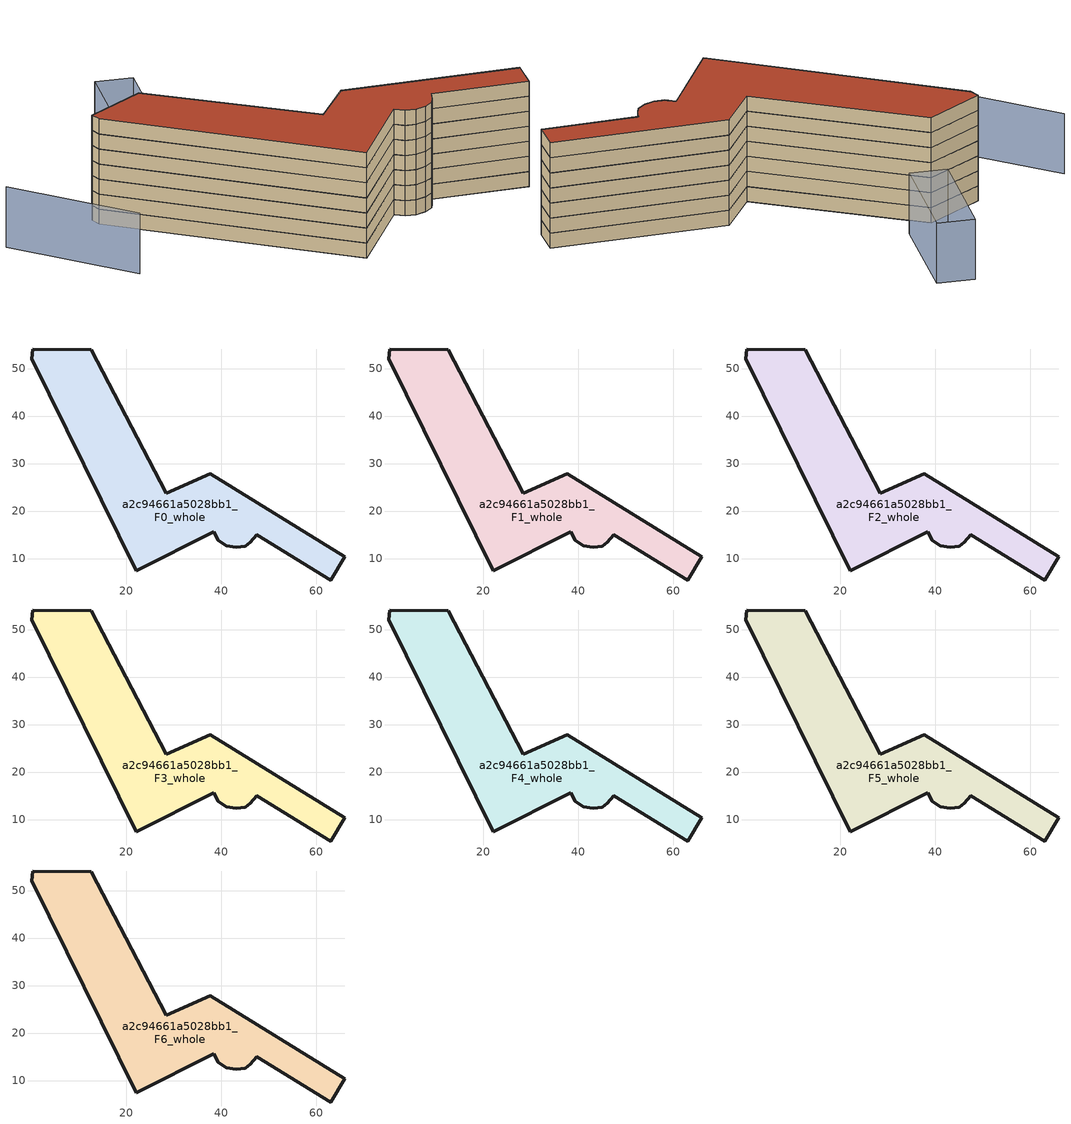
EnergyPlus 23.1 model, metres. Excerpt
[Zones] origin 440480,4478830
a2c94661a5028bb1_F0_whole
 floor ground (EU_floor_Construction): 63.03,5.49 66.03,10.42 37.67,27.86 28.4,23.72 12.65,54 0.35,54.12 0.04,52.1 22.05,7.48 38.36,15.68 39.4,13.87 41.08,12.72 43.14,12.34 45.02,12.63 46.09,13.49 47.43,14.97 z0
 wall outside (EU_wall_Construction): 0.35,54.12 12.65,54 28.4,23.72 37.67,27.86 66.03,10.42 63.03,5.49 47.43,14.97 46.09,13.49 45.02,12.63 43.14,12.34 41.08,12.72 39.4,13.87 38.36,15.68 22.05,7.48 0.04,52.1 0.35,54.12 z0:3
a2c94661a5028bb1_F1_whole
 floor to a2c94661a5028bb1_F0_whole (EU_floor_Construction): 63.03,5.49 66.03,10.42 37.67,27.86 28.4,23.72 12.65,54 0.35,54.12 0.04,52.1 22.05,7.48 38.36,15.68 39.4,13.87 41.07,12.72 43.14,12.34 45.01,12.63 46.08,13.49 47.43,14.97 z3
 wall outside (EU_wall_Construction): 0.35,54.12 12.65,54 28.4,23.72 37.67,27.86 66.03,10.42 63.03,5.49 47.43,14.97 46.09,13.49 45.02,12.63 43.14,12.34 41.08,12.72 39.4,13.87 38.36,15.68 22.05,7.48 0.04,52.1 0.35,54.12 z3:6
a2c94661a5028bb1_F2_whole
 floor to a2c94661a5028bb1_F1_whole (EU_floor_Construction): 63.03,5.49 66.03,10.42 37.67,27.86 28.4,23.72 12.65,54 0.35,54.12 0.04,52.1 22.05,7.48 38.36,15.68 39.4,13.87 41.07,12.72 43.14,12.34 45.01,12.63 46.08,13.49 47.43,14.97 z6
 wall outside (EU_wall_Construction): 0.35,54.12 12.65,54 28.4,23.72 37.67,27.86 66.03,10.42 63.03,5.49 47.43,14.97 46.09,13.49 45.02,12.63 43.14,12.34 41.08,12.72 39.4,13.87 38.36,15.68 22.05,7.48 0.04,52.1 0.35,54.12 z6:9
a2c94661a5028bb1_F3_whole
 floor to a2c94661a5028bb1_F2_whole (EU_floor_Construction): 63.03,5.49 66.03,10.42 37.67,27.86 28.4,23.72 12.65,54 0.35,54.12 0.04,52.1 22.05,7.48 38.36,15.68 39.4,13.87 41.07,12.72 43.14,12.34 45.01,12.63 46.08,13.49 47.43,14.97 z9
 wall outside (EU_wall_Construction): 0.35,54.12 12.65,54 28.4,23.72 37.67,27.86 66.03,10.42 63.03,5.49 47.43,14.97 46.09,13.49 45.02,12.63 43.14,12.34 41.08,12.72 39.4,13.87 38.36,15.68 22.05,7.48 0.04,52.1 0.35,54.12 z9:12
a2c94661a5028bb1_F4_whole
 floor to a2c94661a5028bb1_F3_whole (EU_floor_Construction): 63.03,5.49 66.03,10.42 37.67,27.86 28.4,23.72 12.65,54 0.35,54.12 0.04,52.1 22.05,7.48 38.36,15.68 39.4,13.87 41.07,12.72 43.14,12.34 45.01,12.63 46.08,13.49 47.43,14.97 z12
 wall outside (EU_wall_Construction): 0.35,54.12 12.65,54 28.4,23.72 37.67,27.86 66.03,10.42 63.03,5.49 47.43,14.97 46.09,13.49 45.02,12.63 43.14,12.34 41.08,12.72 39.4,13.87 38.36,15.68 22.05,7.48 0.04,52.1 0.35,54.12 z12:15
a2c94661a5028bb1_F5_whole
 floor to a2c94661a5028bb1_F4_whole (EU_floor_Construction): 63.03,5.49 66.03,10.42 37.67,27.86 28.4,23.72 12.65,54 0.35,54.12 0.04,52.1 22.05,7.48 38.36,15.68 39.4,13.87 41.07,12.72 43.14,12.34 45.01,12.63 46.08,13.49 47.43,14.97 z15
 wall outside (EU_wall_Construction): 0.35,54.12 12.65,54 28.4,23.72 37.67,27.86 66.03,10.42 63.03,5.49 47.43,14.97 46.09,13.49 45.02,12.63 43.14,12.34 41.08,12.72 39.4,13.87 38.36,15.68 22.05,7.48 0.04,52.1 0.35,54.12 z15:18
a2c94661a5028bb1_F6_whole
 floor to a2c94661a5028bb1_F5_whole (EU_floor_Construction): 63.03,5.49 66.03,10.42 37.67,27.86 28.4,23.72 12.65,54 0.35,54.12 0.04,52.1 22.05,7.48 38.36,15.68 39.4,13.87 41.07,12.72 43.14,12.34 45.01,12.63 46.08,13.49 47.43,14.97 z18
 wall outside (EU_wall_Construction): 0.35,54.12 12.65,54 28.4,23.72 37.67,27.86 66.03,10.42 63.03,5.49 47.43,14.97 46.09,13.49 45.02,12.63 43.14,12.34 41.08,12.72 39.4,13.87 38.36,15.68 22.05,7.48 0.04,52.1 0.35,54.12 z18:21
 roof outside (EU_roof_Construction): 37.67,27.86 66.03,10.42 63.03,5.49 47.43,14.97 46.09,13.49 45.02,12.63 43.14,12.34 41.08,12.72 39.4,13.87 38.36,15.68 22.05,7.48 0.04,52.1 0.35,54.12 12.65,54 28.4,23.72 z21
shading: -17.97,58.19 -9.77,33.33 / 12.58,57.92 24.22,75.12 / 24.22,75.12 30.08,71.16 / 30.08,71.16 18.45,53.95 / 18.45,53.95 12.58,57.92 z0:12
[Building]
EU S2 Campaign: North Axis=0; Terrain=City; Solar Distribution=FullExterior
[Site:Location]
Madrid: Latitude=40.5; Longitude=-3.5; Time Zone=1; Elevation=609
[SizingPeriod:WeatherFileDays]
AnnualSizingPeriod: Begin Month=1; Begin Day of Month=1; End Month=12; End Day of Month=31; Day of Week for Start Day=Monday; Use Weather File Daylight Saving Period=No; Use Weather File Rain and Snow Indicators=No
[MATERIAL]
EU_InternalMass_Material: Roughness=MediumRough; Thickness=0.1; Conductivity=1; Density=1800; Specific Heat=900; Thermal Absorptance=0.9; Solar Absorptance=0.7; Visible Absorptance=0.7
[MATERIAL:NOMASS] Roughness=MediumRough; Thermal Absorptance=0.9; Solar Absorptance=0.7; Visible Absorptance=0.7
Name | Thermal Resistance
EU_wall_NoMass | 1.60022
EU_roof_NoMass | 1.57597
EU_floor_NoMass | 0.470652
[CONSTRUCTION]
EU_wall_Construction: EU_wall_NoMass
EU_roof_Construction: EU_roof_NoMass
EU_floor_Construction: EU_floor_NoMass
EU_InternalMass_Construction: EU_InternalMass_Material
[ZONE] Type=1; Multiplier=1; Ceiling Height=autocalculate; Volume=2781.51; Floor Area=autocalculate; Part of Total Floor Area=Yes
a2c94661a5028bb1_F0_whole; a2c94661a5028bb1_F1_whole; a2c94661a5028bb1_F2_whole; a2c94661a5028bb1_F3_whole; a2c94661a5028bb1_F4_whole; a2c94661a5028bb1_F5_whole; a2c94661a5028bb1_F6_whole
[INTERNALMASS] Construction=EU_InternalMass_Construction; Surface Area=927.169
Name | Zone or ZoneList
a2c94661a5028bb1_F0_whole_EU_InternalMass | a2c94661a5028bb1_F0_whole
a2c94661a5028bb1_F1_whole_EU_InternalMass | a2c94661a5028bb1_F1_whole
a2c94661a5028bb1_F2_whole_EU_InternalMass | a2c94661a5028bb1_F2_whole
a2c94661a5028bb1_F3_whole_EU_InternalMass | a2c94661a5028bb1_F3_whole
a2c94661a5028bb1_F4_whole_EU_InternalMass | a2c94661a5028bb1_F4_whole
a2c94661a5028bb1_F5_whole_EU_InternalMass | a2c94661a5028bb1_F5_whole
a2c94661a5028bb1_F6_whole_EU_InternalMass | a2c94661a5028bb1_F6_whole
[OTHEREQUIPMENT] Fuel Type=Electricity; Design Level Calculation Method=Watts/Area; Power per Zone Floor Area=1; Fraction Latent=0; Fraction Radiant=0; Fraction Lost=0; Carbon Dioxide Generation Rate=0; EndUse Subcategory=EU_Step8_InternalGains
Name | Zone or ZoneList or Space or SpaceList | Schedule
EU_Step8_InternalGain_a2c94661a5028bb1_F0_whole_f000 | a2c94661a5028bb1_F0_whole | EU_Step8_GainSchedule_a2c94661a5028bb1_F0_whole_f000
EU_Step8_InternalGain_a2c94661a5028bb1_F1_whole_f000 | a2c94661a5028bb1_F1_whole | EU_Step8_GainSchedule_a2c94661a5028bb1_F1_whole_f000
EU_Step8_InternalGain_a2c94661a5028bb1_F2_whole_f000 | a2c94661a5028bb1_F2_whole | EU_Step8_GainSchedule_a2c94661a5028bb1_F2_whole_f000
EU_Step8_InternalGain_a2c94661a5028bb1_F3_whole_f000 | a2c94661a5028bb1_F3_whole | EU_Step8_GainSchedule_a2c94661a5028bb1_F3_whole_f000
EU_Step8_InternalGain_a2c94661a5028bb1_F4_whole_f000 | a2c94661a5028bb1_F4_whole | EU_Step8_GainSchedule_a2c94661a5028bb1_F4_whole_f000
EU_Step8_InternalGain_a2c94661a5028bb1_F5_whole_f000 | a2c94661a5028bb1_F5_whole | EU_Step8_GainSchedule_a2c94661a5028bb1_F5_whole_f000
EU_Step8_InternalGain_a2c94661a5028bb1_F6_whole_f000 | a2c94661a5028bb1_F6_whole | EU_Step8_GainSchedule_a2c94661a5028bb1_F6_whole_f000
[ZONEVENTILATION:DESIGNFLOWRATE] Schedule=EU_AlwaysOn; Design Flow Rate Calculation Method=AirChanges/Hour; Air Changes per Hour=0.480704; Ventilation Type=Natural; Fan Pressure Rise=0; Fan Total Efficiency=1; Constant Term Coefficient=1; Temperature Term Coefficient=0; Velocity Term Coefficient=0; Velocity Squared Term Coefficient=0; Minimum Indoor Temperature=-100; Maximum Indoor Temperature=100; Delta Temperature=-100; Minimum Outdoor Temperature=-100; Maximum Outdoor Temperature=100; Maximum Wind Speed=40
Name | Zone or ZoneList or Space or SpaceList
EU_ConstantAir_a2c94661a5028bb1_F0_whole | a2c94661a5028bb1_F0_whole
EU_ConstantAir_a2c94661a5028bb1_F1_whole | a2c94661a5028bb1_F1_whole
EU_ConstantAir_a2c94661a5028bb1_F2_whole | a2c94661a5028bb1_F2_whole
EU_ConstantAir_a2c94661a5028bb1_F3_whole | a2c94661a5028bb1_F3_whole
EU_ConstantAir_a2c94661a5028bb1_F4_whole | a2c94661a5028bb1_F4_whole
EU_ConstantAir_a2c94661a5028bb1_F5_whole | a2c94661a5028bb1_F5_whole
EU_ConstantAir_a2c94661a5028bb1_F6_whole | a2c94661a5028bb1_F6_whole
[HVACTEMPLATE:THERMOSTAT] Constant Heating Setpoint=20; Constant Cooling Setpoint=50
EU_HeatOnly_a2c94661a5028bb1_F0_whole; EU_HeatOnly_a2c94661a5028bb1_F1_whole; EU_HeatOnly_a2c94661a5028bb1_F2_whole; EU_HeatOnly_a2c94661a5028bb1_F3_whole; EU_HeatOnly_a2c94661a5028bb1_F4_whole; EU_HeatOnly_a2c94661a5028bb1_F5_whole; EU_HeatOnly_a2c94661a5028bb1_F6_whole
[HVACTEMPLATE:ZONE:IDEALLOADSAIRSYSTEM] System Availability Schedule=EU_AlwaysOn; Maximum Heating Supply Air Temperature=50; Minimum Cooling Supply Air Temperature=13; Maximum Heating Supply Air Humidity Ratio=0.0156; Minimum Cooling Supply Air Humidity Ratio=0.0077; Heating Limit=NoLimit; Cooling Limit=NoLimit; Heating Availability Schedule=EU_AlwaysOn; Cooling Availability Schedule=EU_CoolingOff; Dehumidification Control Type=ConstantSensibleHeatRatio; Cooling Sensible Heat Ratio=0.7; Dehumidification Setpoint=60; Humidification Control Type=None; Humidification Setpoint=30; Outdoor Air Method=None; Outdoor Air Flow Rate per Person=0.00944; Outdoor Air Flow Rate per Zone Floor Area=0; Outdoor Air Flow Rate per Zone=0; Demand Controlled Ventilation Type=None; Outdoor Air Economizer Type=NoEconomizer; Heat Recovery Type=None; Sensible Heat Recovery Effectiveness=0.7; Latent Heat Recovery Effectiveness=0.65
Name | Template Thermostat
a2c94661a5028bb1_F0_whole | EU_HeatOnly_a2c94661a5028bb1_F0_whole
a2c94661a5028bb1_F1_whole | EU_HeatOnly_a2c94661a5028bb1_F1_whole
a2c94661a5028bb1_F2_whole | EU_HeatOnly_a2c94661a5028bb1_F2_whole
a2c94661a5028bb1_F3_whole | EU_HeatOnly_a2c94661a5028bb1_F3_whole
a2c94661a5028bb1_F4_whole | EU_HeatOnly_a2c94661a5028bb1_F4_whole
a2c94661a5028bb1_F5_whole | EU_HeatOnly_a2c94661a5028bb1_F5_whole
a2c94661a5028bb1_F6_whole | EU_HeatOnly_a2c94661a5028bb1_F6_whole
[SIZING:ZONE] Zone Cooling Design Supply Air Temperature Input Method=SupplyAirTemperature; Zone Cooling Design Supply Air Temperature=13; Zone Heating Design Supply Air Temperature Input Method=SupplyAirTemperature; Zone Heating Design Supply Air Temperature=50; Zone Cooling Design Supply Air Humidity Ratio=0.008; Zone Heating Design Supply Air Humidity Ratio=0.008; Cooling Design Air Flow Method=DesignDay; Cooling Design Air Flow Rate=0; Cooling Minimum Air Flow per Zone Floor Area=0.000762; Cooling Minimum Air Flow=0; Cooling Minimum Air Flow Fraction=0.2; Heating Design Air Flow Method=DesignDay; Heating Design Air Flow Rate=0; Heating Maximum Air Flow per Zone Floor Area=0.002032; Heating Maximum Air Flow=0.141576; Heating Maximum Air Flow Fraction=0.3; Account for Dedicated Outdoor Air System=No; Dedicated Outdoor Air System Control Strategy=NeutralSupplyAir; Dedicated Outdoor Air Low Setpoint Temperature for Design=autosize; Dedicated Outdoor Air High Setpoint Temperature for Design=autosize; Zone Load Sizing Method=Sensible Load Only No Latent Load; Zone Latent Cooling Design Supply Air Humidity Ratio Input Method=HumidityRatioDifference; Zone Cooling Design Supply Air Humidity Ratio Difference=0.005; Zone Latent Heating Design Supply Air Humidity Ratio Input Method=HumidityRatioDifference; Zone Humidification Design Supply Air Humidity Ratio Difference=0.005
a2c94661a5028bb1_F0_whole; a2c94661a5028bb1_F1_whole; a2c94661a5028bb1_F2_whole; a2c94661a5028bb1_F3_whole; a2c94661a5028bb1_F4_whole; a2c94661a5028bb1_F5_whole; a2c94661a5028bb1_F6_whole
[SCHEDULE:CONSTANT]
Name | Hourly Value
EU_AlwaysOn | 1
EU_CoolingOff | 0
[SCHEDULE:FILE] Column Number=1; Rows to Skip at Top=0; Number of Hours of Data=8760; Column Separator=Comma; Interpolate to Timestep=No; Minutes per Item=60; Adjust Schedule for Daylight Savings=Yes
Name | File
EU_Step8_GainSchedule_a2c94661a5028bb1_F0_whole_f000 | ../../schedules/a2c94661a5028bb1/a2c94661a5028bb1_F0_whole_f000_gain.csv
EU_Step8_GainSchedule_a2c94661a5028bb1_F1_whole_f000 | ../../schedules/a2c94661a5028bb1/a2c94661a5028bb1_F1_whole_f000_gain.csv
EU_Step8_GainSchedule_a2c94661a5028bb1_F2_whole_f000 | ../../schedules/a2c94661a5028bb1/a2c94661a5028bb1_F2_whole_f000_gain.csv
EU_Step8_GainSchedule_a2c94661a5028bb1_F3_whole_f000 | ../../schedules/a2c94661a5028bb1/a2c94661a5028bb1_F3_whole_f000_gain.csv
EU_Step8_GainSchedule_a2c94661a5028bb1_F4_whole_f000 | ../../schedules/a2c94661a5028bb1/a2c94661a5028bb1_F4_whole_f000_gain.csv
EU_Step8_GainSchedule_a2c94661a5028bb1_F5_whole_f000 | ../../schedules/a2c94661a5028bb1/a2c94661a5028bb1_F5_whole_f000_gain.csv
EU_Step8_GainSchedule_a2c94661a5028bb1_F6_whole_f000 | ../../schedules/a2c94661a5028bb1/a2c94661a5028bb1_F6_whole_f000_gain.csv
